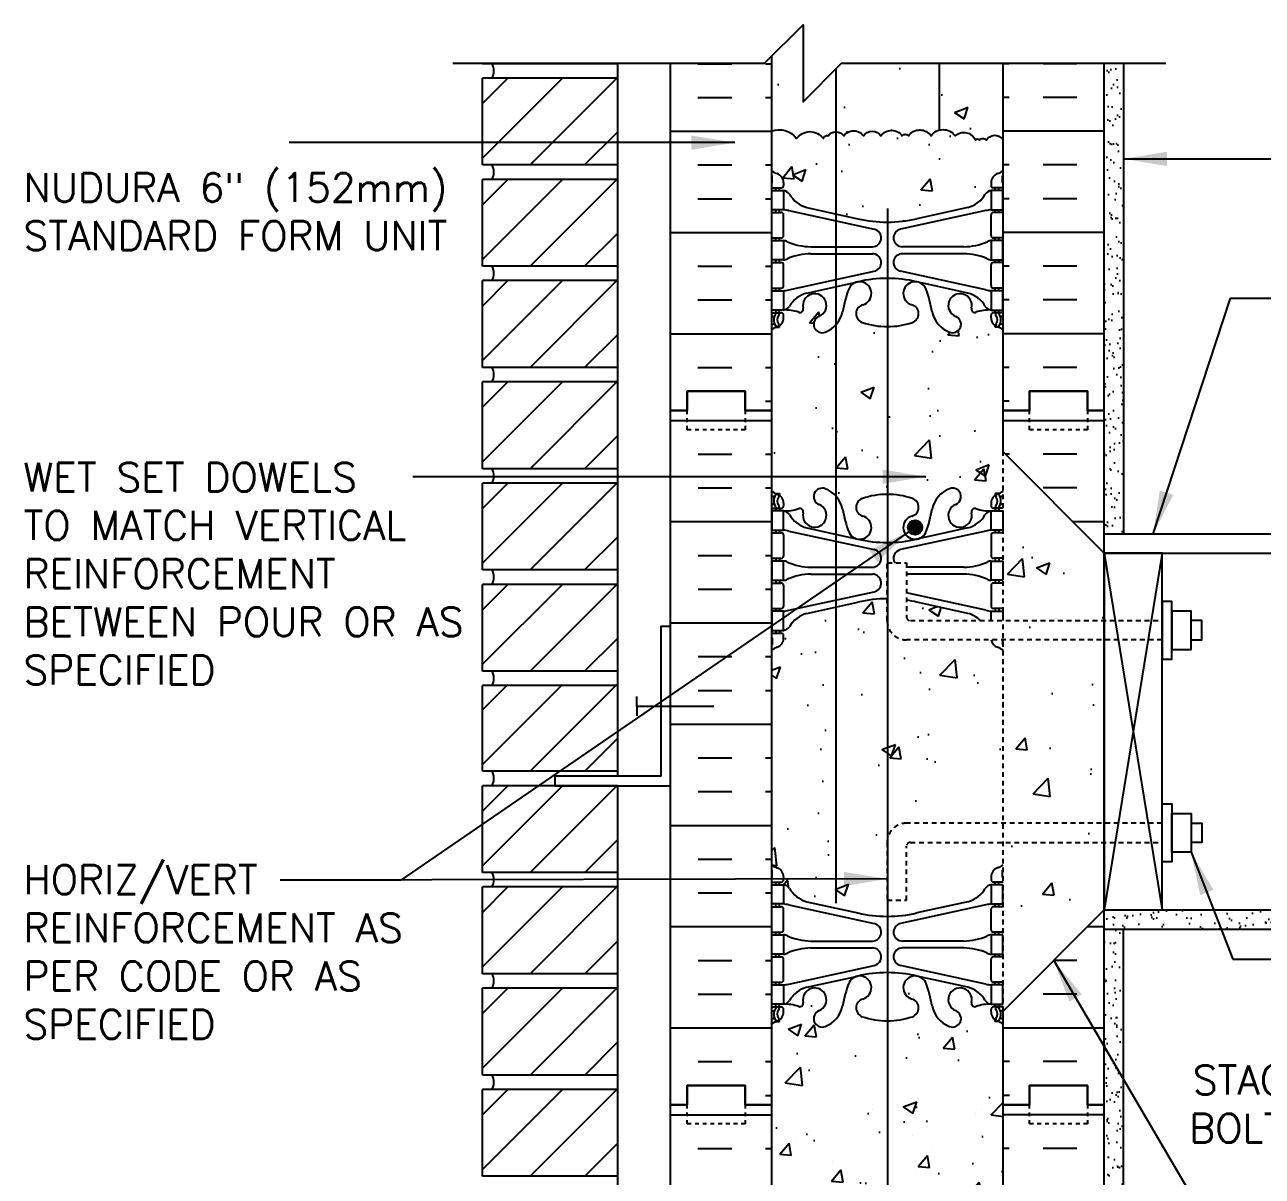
# Model space of a CAD drawing. Header units: inches. Extents: x 83.1 to 143, y 72.8 to 153.3.
# Drawn here: x 83.09 to 115.18, y 105.74 to 135.59 of the extents above; entities that cross this region are included whole.
import ezdxf

# ---------------------------------------------------------------- set-up
doc = ezdxf.new("R2010")
doc.units = ezdxf.units.IN
doc.header["$MEASUREMENT"] = 0
doc.linetypes.add('DASHED2', pattern=[0.375, 0.25, -0.125])
doc.linetypes.add('HIDDEN2', pattern=[0.1875, 0.125, -0.0625])
for name, color, linetype in [('HATCH', 12, 'Continuous'), ('LINE15', 9, 'Continuous'), ('LINE18', 9, 'Continuous'), ('line25', 2, 'Continuous'), ('LINE3', 3, 'Continuous'), ('LINE50', 5, 'Continuous'), ('LINE9', 9, 'Continuous'), ('TEXT', 4, 'Continuous'), ('Web_Edge', 9, 'Continuous')]:
    doc.layers.add(name, color=color, linetype=linetype)
doc.styles.add('DIM', font='romans.shx', dxfattribs={"width": 0.7})
doc.styles.add('ROMANS', font='romans.shx', dxfattribs={"height": 0.75})
doc.dimstyles.new('ext_12', dxfattribs={"dimscale": 12, "dimtxt": 0.09375, "dimasz": 0.09375, "dimexe": 0.09375, "dimexo": 0.0625, "dimgap": 0.0625, "dimtad": 1, "dimdec": 1, "dimzin": 3, "dimdsep": 46, "dimlunit": 4, "dimtxsty": 'DIM', "dimcen": 0.09, "dimdle": 0.09375, "dimclrt": 4, "dimadec": 0, "dimazin": 0, "dimtfac": 1, "dimtdec": 1, "dimtmove": 2, "dimatfit": 3, "dimfxl": 1, "dimfrac": 2, "dimtolj": 1, "dimtzin": 0, "dimarcsym": 0})
pattern_1 = [(37.5, (0, -7.7305), (-0.0157483, 0.48170594), [0, -0.38, 0, -0.425, 0, -0.40625]), (7.5, (0, -7.7305), (0.4424442, 0.7055365), [0, -0.205, 0, -0.3425, 0, -0.13125]), (327.5, (-0.3075, -7.7305), (0.7785355, 0.0014148), [0, -0.125, 0, -0.45, 0, -0.5875]), (317.5, (-0.3075, -7.7305), (0.7515317, 0.219419), [0, -0.0625, 0, -0.295, 0, -0.3375])]

msp = doc.modelspace()

# ---------------------------------------------------------------- hatches: boundary and pattern name
at = {"layer": 'HATCH'}
h = msp.add_hatch(dxfattribs=at)
h.set_pattern_fill('AR-CONC', color=256, scale=0.5)
h.paths.add_polyline_path([(104.127, 134.444), (103.274, 133.59), (103.274, 135.59), (102.461, 134.777), (102.461, 132.832, -0.34551), (103.105, 132.637, -0.520567), (103.803, 132.637, -0.520567), (103.925, 132.71, -0.244698), (104.127, 132.815)])
h.paths.add_polyline_path([(106.812, 134.59), (104.274, 134.59), (104.127, 134.444), (104.127, 132.815, -0.244698), (104.329, 132.71, -0.520567), (104.843, 132.71, -0.520567), (105.296, 132.71, -0.520567), (105.847, 132.71, -0.520567), (106.006, 132.71, -0.520567), (106.594, 132.71, -0.179864), (106.812, 132.861)])
h.paths.add_polyline_path([(108.461, 134.59), (106.812, 134.59), (106.812, 132.861, -0.311534), (107.218, 132.71, -0.520567), (107.744, 132.6, -0.520567), (107.854, 132.6, -0.520567), (108.026, 132.6, -0.535137), (108.461, 132.615)])
h.paths.add_polyline_path([(108.461, 132.615, 0.535137), (108.026, 132.6, 0.520567), (107.854, 132.6, 0.520567), (107.744, 132.6, 0.520567), (107.218, 132.71, 0.311534), (106.812, 132.861, 0.179864), (106.594, 132.71, 0.520567), (106.006, 132.71, 0.520567), (105.847, 132.71, 0.520567), (105.296, 132.71, 0.520567), (104.843, 132.71, 0.520567), (104.329, 132.71, 0.244698), (104.127, 132.815), (104.127, 130.686), (104.693, 130.562, 0.057795), (105.461, 130.473, 0.057795), (106.229, 130.562), (107.551, 130.853, 0.196323), (108, 131.199, -0.188973), (108.156, 131.294), (108.261, 131.294), (108.261, 131.364), (108.214, 131.364, -0.414214), (108.151, 131.426), (108.151, 131.494, -0.317837), (108.318, 131.729, 0.082415), (108.461, 131.808)])
h.paths.add_polyline_path([(104.127, 132.815, 0.244698), (103.925, 132.71, 0.520567), (103.803, 132.637, 0.520567), (103.105, 132.637, 0.34551), (102.461, 132.832), (102.461, 131.808, 0.082415), (102.604, 131.729, -0.317837), (102.771, 131.494), (102.771, 131.426, -0.414214), (102.709, 131.364), (102.661, 131.364), (102.661, 131.294), (102.766, 131.294, -0.188973), (102.922, 131.199, 0.196323), (103.371, 130.853), (104.127, 130.686)])
h.paths.add_polyline_path([(104.127, 127.811, -0.113608), (103.853, 127.62, -1), (103.689, 128.028, 2.182095), (103.279, 128.241, -0.601435), (103.16, 128.136, 0.10046), (102.766, 128.194), (102.661, 128.194), (102.661, 128.124), (102.709, 128.124, -0.414214), (102.771, 128.061), (102.771, 127.994, -0.249069), (102.661, 127.787), (102.661, 127.745), (102.571, 127.745, 0.064398), (102.461, 127.679), (102.461, 125.59), (102.461, 123.501, 0.064398), (102.571, 123.435), (102.661, 123.435), (102.661, 123.393, -0.249069), (102.771, 123.186), (102.771, 123.118, -0.414214), (102.709, 123.056), (102.661, 123.056), (102.661, 122.986), (102.766, 122.986, 0.10046), (103.16, 123.043, -0.601435), (103.279, 122.938, 2.182095), (103.689, 123.151, -1), (103.853, 123.56, -0.113608), (104.127, 123.369)])
h.paths.add_polyline_path([(105.461, 127.764, -0.082755), (104.812, 127.872, -0.735593), (104.825, 128.33, 0.955472), (104.687, 128.924), (104.667, 128.92, 0.223253), (104.467, 128.755, 0.053157), (104.301, 128.141, -0.127239), (104.127, 127.811), (104.127, 123.369, -0.127239), (104.301, 123.039, 0.053157), (104.467, 122.425, 0.223253), (104.667, 122.26), (104.687, 122.256, 0.955472), (104.825, 122.849, -0.735593), (104.812, 123.307, -0.082755), (105.461, 123.415)])
h.paths.add_polyline_path([(108.461, 127.679, 0.064398), (108.351, 127.745), (108.261, 127.745), (108.261, 127.787, -0.249069), (108.151, 127.994), (108.151, 128.061, -0.414214), (108.214, 128.124), (108.261, 128.124), (108.261, 128.194), (108.156, 128.194, 0.10046), (107.762, 128.136, -0.601435), (107.643, 128.241, 2.182095), (107.233, 128.028, -1), (107.069, 127.62, -0.24438), (106.621, 128.141, 0.053157), (106.455, 128.755, 0.223253), (106.255, 128.92), (106.235, 128.924, 0.955472), (106.097, 128.33, -0.735593), (106.11, 127.872, -0.082755), (105.461, 127.764), (105.461, 123.415, -0.082755), (106.11, 123.307, -0.735593), (106.097, 122.849, 0.955472), (106.235, 122.256), (106.255, 122.26, 0.223253), (106.455, 122.425, 0.053157), (106.621, 123.039, -0.24438), (107.069, 123.56, -1), (107.233, 123.151, 2.182095), (107.643, 122.938, -0.601435), (107.762, 123.043, 0.10046), (108.156, 122.986), (108.261, 122.986), (108.261, 123.056), (108.214, 123.056, -0.414214), (108.151, 123.118), (108.151, 123.186, -0.249069), (108.261, 123.393), (108.261, 123.435), (108.351, 123.435, 0.064398), (108.461, 123.501), (108.461, 124.515)])
h.paths.add_polyline_path([(106.367, 122.556, -1), (105.992, 122.556, -1)], flags=16)
h.paths.add_polyline_path([(107.551, 120.327), (106.229, 120.618, 0.020613), (105.958, 120.67), (105.958, 120.24, 0.414214), (106.058, 120.14), (107.877, 120.14, 0.127201)])
h.paths.add_polyline_path([(108.461, 119.371, 0.082415), (108.318, 119.45, -0.267415), (108.155, 119.64), (105.958, 119.64, -0.379958), (105.461, 120.081), (105.461, 119.39), (105.461, 114.449, -0.379958), (105.958, 114.89), (108.461, 114.89)])
h.paths.add_polyline_path([(105.461, 119.39), (105.461, 120.081, -0.029597), (105.458, 120.14), (105.458, 120.707, 0.057533), (104.693, 120.618), (103.371, 120.327, 0.196323), (102.922, 119.981, -0.188973), (102.766, 119.886), (102.661, 119.886), (102.661, 119.816), (102.709, 119.816, -0.414214), (102.771, 119.753), (102.771, 119.686, -0.317837), (102.604, 119.45, 0.082415), (102.461, 119.371), (102.461, 113.808, 0.082415), (102.604, 113.729, -0.317837), (102.771, 113.494), (102.771, 113.426, -0.414214), (102.709, 113.364), (102.661, 113.364), (102.661, 113.294), (102.766, 113.294, -0.188973), (102.922, 113.199, 0.196323), (103.371, 112.853), (104.693, 112.562, 0.057795), (105.461, 112.473), (105.461, 112.89), (105.458, 112.89), (105.458, 114.39, -0.029597), (105.461, 114.449)])
h.paths.add_polyline_path([(105.461, 109.764, -0.082755), (104.812, 109.872, -0.735593), (104.825, 110.33, 0.955472), (104.687, 110.924), (104.667, 110.92, 0.223253), (104.467, 110.755, 0.053157), (104.301, 110.141, -0.24438), (103.853, 109.62, -1), (103.689, 110.028, 2.182095), (103.279, 110.241, -0.601435), (103.16, 110.136, 0.10046), (102.766, 110.194), (102.661, 110.194), (102.661, 110.124), (102.709, 110.124, -0.414214), (102.771, 110.061), (102.771, 109.994, -0.249069), (102.661, 109.787), (102.661, 109.745), (102.571, 109.745, 0.064398), (102.461, 109.679), (102.461, 107.59), (102.461, 105.501, 0.064398), (102.571, 105.435), (102.661, 105.435), (102.661, 105.393, -0.249069), (102.771, 105.186), (102.771, 105.118, -0.414214), (102.709, 105.056), (102.661, 105.056), (102.661, 104.986), (102.766, 104.986, 0.10046), (103.16, 105.043, -0.601435), (103.279, 104.938, 2.182095), (103.689, 105.151, -1), (103.853, 105.56, -0.24438), (104.301, 105.039, 0.053157), (104.467, 104.425, 0.223253), (104.667, 104.26), (104.687, 104.256, 0.955472), (104.825, 104.849, -0.735593), (104.812, 105.307, -0.082755), (105.461, 105.415)])
h.paths.add_polyline_path([(104.96, 106.656), (104.515, 106.725), (104.905, 107.131)], flags=16)
h.paths.add_polyline_path([(104.567, 106.212), (104.317, 106.38), (104.668, 106.515)], flags=16)
h.paths.add_polyline_path([(102.97, 106.278), (102.672, 106.304), (102.913, 106.591)], flags=16)
h.paths.add_polyline_path([(104.93, 104.556, -1), (104.555, 104.556, -1)], flags=16)
h.paths.add_polyline_path([(108.461, 109.679, 0.064398), (108.351, 109.745), (108.261, 109.745), (108.261, 109.787, -0.249069), (108.151, 109.994), (108.151, 110.061, -0.414214), (108.214, 110.124), (108.261, 110.124), (108.261, 110.194), (108.156, 110.194, 0.10046), (107.762, 110.136, -0.601435), (107.643, 110.241, 2.182095), (107.233, 110.028, -1), (107.069, 109.62, -0.24438), (106.621, 110.141, 0.053157), (106.455, 110.755, 0.223253), (106.255, 110.92), (106.235, 110.924, 0.955472), (106.097, 110.33, -0.735593), (106.11, 109.872, -0.082755), (105.461, 109.764), (105.461, 105.415, -0.082755), (106.11, 105.307, -0.735593), (106.097, 104.849, 0.955472), (106.235, 104.256), (106.255, 104.26, 0.223253), (106.455, 104.425, 0.053157), (106.621, 105.039, -0.24438), (107.069, 105.56, -1), (107.233, 105.151, 2.182095), (107.643, 104.938, -0.601435), (107.762, 105.043, 0.10046), (108.156, 104.986), (108.261, 104.986), (108.261, 105.056), (108.214, 105.056, -0.414214), (108.151, 105.118), (108.151, 105.186, -0.249069), (108.261, 105.393), (108.261, 105.435), (108.351, 105.435, 0.064398), (108.461, 105.501), (108.461, 107.59)])
h.paths.add_polyline_path([(106.557, 105.964), (106.258, 105.99), (106.499, 106.277)], flags=16)
h.paths.add_polyline_path([(105.461, 102.707, 0.057795), (104.693, 102.618), (103.371, 102.327, 0.196323), (102.922, 101.981, -0.188973), (102.766, 101.886), (102.661, 101.886), (102.661, 101.816), (102.709, 101.816, -0.414214), (102.771, 101.753), (102.771, 101.686, -0.317837), (102.604, 101.45, 0.082415), (102.461, 101.371), (102.461, 98.777), (103.274, 99.59), (103.274, 97.59), (104.274, 98.59), (105.461, 98.59)])
h.paths.add_polyline_path([(108.461, 101.371, 0.082415), (108.318, 101.45, -0.317837), (108.151, 101.686), (108.151, 101.753, -0.414214), (108.214, 101.816), (108.261, 101.816), (108.261, 101.886), (108.156, 101.886, -0.188973), (108, 101.981, 0.196323), (107.551, 102.327), (106.229, 102.618, 0.057795), (105.461, 102.707), (105.461, 98.59), (108.461, 98.59)])
h = msp.add_hatch(dxfattribs=at)
h.set_pattern_fill('ANSI31', color=256, scale=8, style=0)
h.set_pattern_definition([(45, (21.1766, 44.0026), (-0.707107, 0.707107), [])])
h.paths.add_polyline_path([(98.461, 134.59), (94.961, 134.59), (94.961, 134.58), (98.461, 134.58)])
h = msp.add_hatch(dxfattribs=at)
h.set_pattern_fill('AR-SAND', color=256, scale=0.25, style=0)
h.set_pattern_definition(pattern_1)
h.paths.add_polyline_path([(111.586, 134.59), (111.086, 134.59), (111.086, 125.59), (111.086, 122.39), (111.586, 122.39)])
h = msp.add_hatch(dxfattribs=at)
h.set_pattern_fill('ANSI31', color=256, scale=8, style=0)
h.set_pattern_definition([(45, (21.1766, 41.3776), (-0.707107, 0.707107), [])])
h.paths.add_polyline_path([(98.461, 131.955), (98.461, 134.205), (94.961, 134.205), (94.961, 131.955)])
h = msp.add_hatch(dxfattribs=at)
h.set_pattern_fill('ANSI31', color=256, scale=8, style=0)
h.set_pattern_definition([(45, (21.1766, 38.7526), (-0.707107, 0.707107), [])])
h.paths.add_polyline_path([(98.461, 129.33), (98.461, 131.58), (94.961, 131.58), (94.961, 129.33)])
h = msp.add_hatch(dxfattribs=at)
h.set_pattern_fill('ANSI31', color=256, scale=8, style=0)
h.set_pattern_definition([(45, (21.1766, 36.1276), (-0.707107, 0.707107), [])])
h.paths.add_polyline_path([(98.461, 126.705), (98.461, 128.955), (94.961, 128.955), (94.961, 126.705)])
h = msp.add_hatch(dxfattribs=at)
h.set_pattern_fill('ANSI31', color=256, scale=8, style=0)
h.set_pattern_definition([(45, (21.1766, 33.5026), (-0.707107, 0.707107), [])])
h.paths.add_polyline_path([(98.461, 124.08), (98.461, 126.33), (94.961, 126.33), (94.961, 124.08)])
h = msp.add_hatch(dxfattribs=at)
h.set_pattern_fill('INSUL', color=256, scale=7, style=0)
h.set_pattern_definition([(0, (-2823.7005, -289.4197), (0, 2.625), []), (0, (-2823.7005, -288.5447), (0, 2.625), [0.875, -0.875]), (0, (-2823.7005, -287.6697), (0, 2.625), [0.875, -0.875])])
h.paths.add_polyline_path([(99.836, 107.59), (100.274, 107.59), (100.274, 108.09), (101.774, 108.09), (101.774, 107.59), (102.461, 107.59), (102.461, 125.59), (101.774, 125.59), (101.774, 126.09), (100.274, 126.09), (100.274, 125.59), (99.836, 125.59)])
h = msp.add_hatch(dxfattribs=at)
h.set_pattern_fill('INSUL', color=256, scale=7, style=0)
h.set_pattern_definition([(180, (3034.6227, -289.4197), (0, 2.625), []), (180, (3034.6227, -288.5447), (0, 2.625), [0.875, -0.875]), (180, (3034.6227, -287.6697), (0, 2.625), [0.875, -0.875])])
h.paths.add_polyline_path([(111.086, 112.64), (108.461, 110.015), (108.461, 107.59), (109.149, 107.59), (109.149, 108.09), (110.649, 108.09), (110.649, 107.59), (111.086, 107.59)])
h.paths.add_polyline_path([(108.461, 124.515), (111.086, 121.89), (111.086, 125.59), (110.649, 125.59), (110.649, 126.09), (109.149, 126.09), (109.149, 125.59), (108.461, 125.59)])
h = msp.add_hatch(dxfattribs=at)
h.set_pattern_fill('ANSI31', color=256, scale=8, style=0)
h.set_pattern_definition([(45, (21.1766, 30.8776), (-0.707107, 0.707107), [])])
h.paths.add_polyline_path([(98.461, 121.455), (98.461, 123.705), (94.961, 123.705), (94.961, 121.455)])
h = msp.add_hatch(dxfattribs=at)
h.set_pattern_fill('AR-CONC', color=256, scale=0.5, style=0)
h.set_pattern_definition([(50, (-24.963, -37.9994), (3.5863, -0.31376), [0.375, -4.125]), (355, (-24.963, -37.9994), (-0.693757, 3.76096), [0.3, -3.3]), (100.4514, (-24.664, -38.0256), (2.892547, 3.4472), [0.3187, -3.50571]), (46.1842, (-24.963, -36.9994), (5.336205, -0.827595), [0.5625, -6.1875]), (96.6356, (-24.5183, -37.0684), (4.67331, 4.87059), [0.47805, -5.25856]), (351.1842, (-24.963, -36.9994), (4.67331, 4.8706), [0.45, -4.95]), (21, (-24.463, -37.2494), (2.984535, -2.013094), [0.375, -4.125]), (326, (-24.463, -37.2494), (1.216577, 3.62575), [0.3, -3.3]), (71.4514, (-24.2143, -37.4172), (4.201113, 1.61265), [0.3187, -3.50571]), (37.5, (-24.963, -37.9994), (0.060799, 1.664469), [0, -3.26, 0, -3.35, 0, -3.3125]), (7.5, (-24.963, -37.9994), (1.315348, 1.972059), [0, -1.91, 0, -3.185, 0, -1.2625]), (327.5, (-26.078, -37.9994), (2.669112, -0.112774), [0, -1.25, 0, -3.9, 0, -5.175]), (317.5, (-26.578, -37.9994), (2.91593, 0.500525), [0, -1.625, 0, -2.59, 0, -3.675])])
h.paths.add_polyline_path([(111.086, 119.327), (108.461, 119.327), (108.461, 115.202), (111.086, 115.202)])
h.paths.add_polyline_path([(111.086, 113.765), (111.086, 114.702), (108.461, 114.702), (108.461, 111.14)])
h.paths.add_polyline_path([(108.461, 123.39), (108.461, 119.827), (111.086, 119.827), (111.086, 120.765)])
h = msp.add_hatch(dxfattribs=at)
h.set_pattern_fill('ANSI31', color=256, scale=8, style=0)
h.set_pattern_definition([(45, (21.1766, 28.2526), (-0.707107, 0.707107), [])])
h.paths.add_polyline_path([(98.461, 118.83), (98.461, 121.08), (94.961, 121.08), (94.961, 118.83)])
h = msp.add_hatch(dxfattribs=at)
h.set_pattern_fill('ANSI31', color=256, scale=8, style=0)
h.set_pattern_definition([(45, (21.1766, 25.6574), (-0.707107, 0.707107), [])])
h.paths.add_polyline_path([(98.461, 116.235), (98.461, 118.485), (94.961, 118.485), (94.961, 116.235)])
h = msp.add_hatch(dxfattribs=at)
h.set_pattern_fill('ANSI31', color=256, scale=8, style=0)
h.set_pattern_definition([(45, (21.1766, 23.0324), (-0.707107, 0.707107), [])])
h.paths.add_polyline_path([(98.461, 113.61), (98.461, 115.86), (94.961, 115.86), (94.961, 113.61)])
h = msp.add_hatch(dxfattribs=at)
h.set_pattern_fill('ANSI31', color=256, scale=8, style=0)
h.set_pattern_definition([(45, (21.1766, 20.4074), (-0.707107, 0.707107), [])])
h.paths.add_polyline_path([(98.461, 110.985), (98.461, 113.235), (94.961, 113.235), (94.961, 110.985)])
h = msp.add_hatch(dxfattribs=at)
h.set_pattern_fill('AR-SAND', color=256, scale=0.25, style=0)
h.set_pattern_definition(pattern_1)
h.paths.add_polyline_path([(126.883, 112.14), (126.883, 112.64), (111.086, 112.64), (111.086, 112.14)])
h = msp.add_hatch(dxfattribs=at)
h.set_pattern_fill('AR-SAND', color=256, scale=0.25, style=0)
h.set_pattern_definition(pattern_1)
h.paths.add_polyline_path([(111.586, 112.14), (111.086, 112.14), (111.086, 107.59), (111.086, 98.59), (111.586, 98.59)])
h = msp.add_hatch(dxfattribs=at)
h.set_pattern_fill('ANSI31', color=256, scale=8, style=0)
h.set_pattern_definition([(45, (21.1766, 17.7824), (-0.707107, 0.707107), [])])
h.paths.add_polyline_path([(98.461, 108.36), (98.461, 110.61), (94.961, 110.61), (94.961, 108.36)])
h = msp.add_hatch(dxfattribs=at)
h.set_pattern_fill('ANSI31', color=256, scale=8, style=0)
h.set_pattern_definition([(45, (21.1766, 15.1574), (-0.707107, 0.707107), [])])
h.paths.add_polyline_path([(98.461, 105.735), (98.461, 107.985), (94.961, 107.985), (94.961, 105.735)])
at = {"layer": 'LINE3'}
msp.add_hatch(color=256, dxfattribs=at).paths.add_polyline_path([(105.992, 122.556, 1), (106.367, 122.556, 1)])

# ---------------------------------------------------------------- linework, layer by layer
at = {"layer": 'HATCH'}
for p, q in [((100.549, 134.58), (101.424, 134.58)), ((102.299, 134.58), (102.461, 134.58)), ((108.623, 134.58), (108.461, 134.58)), ((110.373, 134.58), (109.498, 134.58)), ((100.549, 133.705), (101.424, 133.705)), ((102.299, 133.705), (102.461, 133.705)), ((108.623, 133.705), (108.461, 133.705)), ((110.373, 133.705), (109.498, 133.705)), ((99.836, 132.83), (102.461, 132.83)), ((111.086, 132.83), (108.461, 132.83)), ((100.549, 131.955), (101.424, 131.955)), ((102.299, 131.955), (102.461, 131.955)), ((108.623, 131.955), (108.461, 131.955)), ((110.373, 131.955), (109.498, 131.955)), ((100.549, 131.08), (101.424, 131.08)), ((102.299, 131.08), (102.461, 131.08)), ((108.623, 131.08), (108.461, 131.08)), ((110.373, 131.08), (109.498, 131.08)), ((99.836, 130.205), (102.461, 130.205)), ((111.086, 130.205), (108.461, 130.205)), ((100.549, 129.33), (101.424, 129.33)), ((102.299, 129.33), (102.461, 129.33)), ((108.623, 129.33), (108.461, 129.33)), ((110.373, 129.33), (109.498, 129.33)), ((100.549, 128.455), (101.424, 128.455)), ((102.299, 128.455), (102.461, 128.455)), ((108.623, 128.455), (108.461, 128.455)), ((110.373, 128.455), (109.498, 128.455)), ((99.836, 127.58), (102.461, 127.58)), ((111.086, 127.58), (108.461, 127.58)), ((100.549, 126.705), (101.424, 126.705)), ((102.299, 126.705), (102.461, 126.705)), ((108.623, 126.705), (108.461, 126.705)), ((110.373, 126.705), (109.498, 126.705)), ((102.299, 125.83), (102.461, 125.83)), ((108.623, 125.83), (108.461, 125.83)), ((99.836, 107.33), (102.461, 107.33)), ((105.065, 107.476), (105.065, 107.476)), ((107.734, 107.363), (107.734, 107.363)), ((107.905, 107.468), (107.905, 107.468)), ((108.131, 107.345), (108.131, 107.345)), ((111.086, 107.33), (108.461, 107.33)), ((103.45, 106.917), (103.45, 106.917)), ((102.672, 106.304), (102.913, 106.591)), ((102.971, 106.275), (102.913, 106.589)), ((103.079, 106.68), (103.079, 106.68)), ((106.119, 106.804), (106.119, 106.804)), ((100.549, 106.455), (101.424, 106.455)), ((102.299, 106.455), (102.461, 106.455)), ((102.672, 106.304), (102.97, 106.278)), ((106.258, 105.99), (106.499, 106.277)), ((106.557, 105.962), (106.499, 106.275)), ((106.604, 106.478), (106.604, 106.478)), ((108.623, 106.455), (108.461, 106.455)), ((110.373, 106.455), (109.498, 106.455)), ((104.036, 106.126), (104.036, 106.126)), ((106.258, 105.99), (106.557, 105.964)), ((106.187, 105.87), (106.187, 105.87))]:
    msp.add_line(p, q, dxfattribs=at)
at = {"layer": 'HATCH', "linetype": 'Continuous'}
for p, q in [((111.086, 121.89), (112.586, 112.64)), ((112.586, 121.89), (111.086, 112.64))]:
    msp.add_line(p, q, dxfattribs=at)
at = {"layer": 'HATCH'}
msp.add_lwpolyline([(102.456, 132.83, -0.348494), (103.105, 132.637, -0.520567), (103.803, 132.637, -0.520567), (103.925, 132.71, -0.520567), (104.329, 132.71, -0.520567), (104.843, 132.71, -0.520567), (105.296, 132.71, -0.520567), (105.847, 132.71, -0.520567), (106.006, 132.71, -0.520567), (106.594, 132.71, -0.520567), (107.218, 132.71, -0.520567), (107.744, 132.6, -0.520567), (107.854, 132.6, -0.520567), (108.026, 132.6, -0.520567), (108.454, 132.625)], format="xyb", dxfattribs=at)
for centre in [(94.843, 134.393), (94.843, 131.768), (94.843, 129.143), (94.843, 126.518), (94.843, 123.893), (94.843, 121.268), (94.843, 118.643), (94.843, 116.048), (94.843, 113.423), (94.843, 110.798), (94.843, 108.173)]:
    msp.add_arc(centre, 0.413, 333.033, 26.967, dxfattribs=at)
at = {"layer": 'LINE15', "color": 8, "linetype": 'HIDDEN2'}
msp.add_lwpolyline([(105.958, 119.64, -0.414214), (105.458, 120.14), (105.458, 121.64), (105.958, 121.64), (105.958, 120.24, 0.414214), (106.058, 120.14)], format="xyb", dxfattribs=at)
at = {"layer": 'LINE15', "linetype": 'HIDDEN2'}
for points in [[(106.058, 120.14), (112.586, 120.14)], [(112.586, 119.64), (105.958, 119.64)], [(112.586, 114.89), (105.958, 114.89)], [(106.058, 114.39), (112.586, 114.39)]]:
    msp.add_lwpolyline(points, dxfattribs=at)
msp.add_lwpolyline([(105.958, 114.89, 0.414214), (105.458, 114.39), (105.458, 112.89), (105.958, 112.89), (105.958, 114.29, -0.414214), (106.058, 114.39)], format="xyb", dxfattribs=at)
at = {"layer": 'LINE18'}
for points in [[(112.586, 119.14), (112.836, 119.14), (112.836, 120.64), (112.586, 120.64)], [(112.836, 119.39), (113.336, 119.39), (113.336, 120.39), (112.836, 120.39)], [(112.586, 115.39), (112.836, 115.39), (112.836, 113.89), (112.586, 113.89)], [(112.836, 115.14), (113.336, 115.14), (113.336, 114.14), (112.836, 114.14)]]:
    msp.add_lwpolyline(points, close=True, dxfattribs=at)
for points in [[(113.336, 119.64), (113.617, 119.64), (113.617, 120.14), (113.336, 120.14)], [(113.336, 114.89), (113.617, 114.89), (113.617, 114.39), (113.336, 114.39)]]:
    msp.add_lwpolyline(points, dxfattribs=at)
at = {"layer": 'line25'}
for p, q in [((94.961, 134.58), (94.961, 134.59)), ((98.461, 134.58), (94.961, 134.58)), ((98.461, 134.59), (98.461, 116.11)), ((102.461, 134.777), (102.461, 125.59)), ((108.461, 124.515), (108.461, 134.59)), ((94.961, 131.955), (94.961, 134.205)), ((98.461, 134.205), (94.961, 134.205)), ((98.461, 131.955), (94.961, 131.955)), ((94.961, 129.33), (94.961, 131.58)), ((98.461, 131.58), (94.961, 131.58)), ((98.461, 129.33), (94.961, 129.33)), ((94.961, 126.705), (94.961, 128.955)), ((98.461, 128.955), (94.961, 128.955)), ((98.461, 126.705), (94.961, 126.705)), ((94.961, 124.08), (94.961, 126.33)), ((98.461, 126.33), (94.961, 126.33)), ((102.461, 125.59), (102.461, 107.59)), ((111.086, 121.89), (108.461, 124.515)), ((98.461, 124.08), (94.961, 124.08)), ((98.461, 123.705), (94.961, 123.705)), ((94.961, 121.455), (94.961, 123.705)), ((111.086, 121.89), (126.883, 121.89)), ((111.086, 121.89), (111.086, 112.64)), ((98.461, 121.455), (94.961, 121.455)), ((94.961, 118.83), (94.961, 121.08)), ((98.461, 121.08), (94.961, 121.08)), ((111.086, 120.14), (111.086, 119.39)), ((98.461, 118.83), (94.961, 118.83)), ((94.961, 116.235), (94.961, 118.455)), ((98.461, 118.455), (94.961, 118.455)), ((98.461, 116.235), (94.961, 116.235)), ((94.961, 113.61), (94.961, 115.86)), ((98.461, 115.86), (94.961, 115.86)), ((98.461, 115.86), (98.461, 98.59)), ((98.461, 113.61), (94.961, 113.61)), ((94.961, 110.985), (94.961, 113.235)), ((98.461, 113.235), (94.961, 113.235)), ((111.086, 112.64), (108.461, 110.015)), ((111.086, 112.64), (126.883, 112.64)), ((111.086, 112.64), (114.086, 112.64)), ((98.461, 110.985), (94.961, 110.985)), ((98.461, 110.61), (94.961, 110.61)), ((94.961, 108.36), (94.961, 110.61)), ((108.461, 107.59), (108.461, 110.015)), ((98.461, 108.36), (94.961, 108.36)), ((98.461, 107.985), (94.961, 107.985)), ((94.961, 105.735), (94.961, 107.985)), ((102.461, 107.59), (102.461, 98.777)), ((108.461, 98.59), (108.461, 107.59)), ((98.461, 105.735), (94.961, 105.735))]:
    msp.add_line(p, q, dxfattribs=at)
msp.add_lwpolyline([(111.086, 112.64), (112.586, 112.64), (112.586, 121.89), (111.086, 121.89)], close=True, dxfattribs=at)
at = {"layer": 'LINE3'}
for p, q in [((106.812, 132.861), (106.812, 134.59)), ((104.127, 134.444), (104.127, 112.815)), ((105.461, 130.827), (105.461, 119.39)), ((105.461, 119.39), (105.461, 113.39)), ((105.461, 113.39), (105.461, 98.59))]:
    msp.add_line(p, q, dxfattribs=at)
msp.add_circle((106.18, 122.556), 0.188, dxfattribs=at)
at = {"layer": 'LINE50'}
for p, q in [((99.836, 125.59), (99.836, 134.59)), ((111.086, 125.59), (111.086, 134.59)), ((99.836, 107.59), (99.836, 125.59)), ((111.086, 119.39), (111.086, 125.59)), ((111.086, 107.59), (111.086, 122.39)), ((99.836, 98.59), (99.836, 107.59)), ((111.086, 98.59), (111.086, 107.59))]:
    msp.add_line(p, q, dxfattribs=at)
for points in [[(99.836, 125.59), (100.274, 125.59), (100.274, 126.09), (101.774, 126.09), (101.774, 125.59), (102.461, 125.59)], [(102.461, 125.59), (101.774, 125.59), (101.774, 126.09), (100.274, 126.09), (100.274, 125.59), (99.836, 125.59)], [(111.086, 125.59), (110.649, 125.59), (110.649, 126.09), (109.149, 126.09), (109.149, 125.59), (108.461, 125.59)], [(108.461, 125.59), (109.149, 125.59), (109.149, 126.09), (110.649, 126.09), (110.649, 125.59), (111.086, 125.59)], [(102.461, 107.59), (101.774, 107.59), (101.774, 108.09), (100.274, 108.09), (100.274, 107.59), (99.836, 107.59)], [(99.836, 107.59), (100.274, 107.59), (100.274, 108.09), (101.774, 108.09), (101.774, 107.59), (102.461, 107.59)], [(108.461, 107.59), (109.149, 107.59), (109.149, 108.09), (110.649, 108.09), (110.649, 107.59), (111.086, 107.59)], [(111.086, 107.59), (110.649, 107.59), (110.649, 108.09), (109.149, 108.09), (109.149, 107.59), (108.461, 107.59)]]:
    msp.add_lwpolyline(points, dxfattribs=at)
at = {"layer": 'LINE9'}
for p, q in [((111.586, 134.59), (111.586, 122.39)), ((111.086, 122.39), (126.883, 122.39)), ((98.961, 117.923), (98.961, 118.173)), ((98.961, 117.923), (100.961, 117.923)), ((98.961, 117.923), (98.961, 117.673)), ((111.086, 112.14), (126.883, 112.14)), ((111.586, 98.59), (111.586, 112.14))]:
    msp.add_line(p, q, dxfattribs=at)
at = {"layer": 'LINE9', "linetype": 'HIDDEN2'}
msp.add_line((108.461, 110.015), (108.461, 124.515), dxfattribs=at)
at = {"layer": 'LINE9'}
msp.add_lwpolyline([(94.191, 134.59), (102.274, 134.59), (103.274, 135.59), (103.274, 133.59), (104.274, 134.59), (112.684, 134.59)], dxfattribs=at)
at = {"layer": 'LINE9', "linetype": 'DASHED2', "ltscale": 0.15}
for points in [[(101.774, 125.59), (101.774, 125.59), (101.774, 125.09), (100.274, 125.09), (100.274, 125.59), (100.274, 125.59)], [(101.774, 125.59), (101.774, 125.59), (101.774, 125.09), (100.274, 125.09), (100.274, 125.59), (100.274, 125.59)], [(110.649, 125.59), (110.649, 125.59), (110.649, 125.09), (109.149, 125.09), (109.149, 125.59), (109.149, 125.59)], [(110.649, 125.59), (110.649, 125.59), (110.649, 125.09), (109.149, 125.09), (109.149, 125.59), (109.149, 125.59)], [(101.774, 107.59), (101.774, 107.59), (101.774, 107.09), (100.274, 107.09), (100.274, 107.59), (100.274, 107.59)], [(101.774, 107.59), (101.774, 107.59), (101.774, 107.09), (100.274, 107.09), (100.274, 107.59), (100.274, 107.59)], [(110.649, 107.59), (110.649, 107.59), (110.649, 107.09), (109.149, 107.09), (109.149, 107.59), (109.149, 107.59)], [(110.649, 107.59), (110.649, 107.59), (110.649, 107.09), (109.149, 107.09), (109.149, 107.59), (109.149, 107.59)]]:
    msp.add_lwpolyline(points, dxfattribs=at)
at = {"layer": 'LINE9'}
msp.add_lwpolyline([(99.836, 119.985), (99.586, 119.985), (99.586, 116.11), (96.836, 116.11), (96.836, 115.86), (99.836, 115.86)], close=True, dxfattribs=at)
at = {"layer": 'Web_Edge'}
for p, q in [((102.471, 131.484), (102.471, 131.67)), ((108.451, 131.484), (108.451, 131.67)), ((102.461, 131.364), (102.709, 131.364)), ((102.571, 131.294), (102.571, 131.364)), ((102.661, 131.294), (102.661, 131.364)), ((102.771, 131.494), (102.771, 131.426)), ((108.151, 131.494), (108.151, 131.426)), ((108.461, 131.364), (108.214, 131.364)), ((108.261, 131.294), (108.261, 131.364)), ((108.351, 131.294), (108.351, 131.364)), ((102.461, 130.724), (102.709, 130.724)), ((102.571, 130.724), (102.571, 130.794)), ((102.661, 130.724), (102.661, 130.794)), ((102.771, 130.126), (102.771, 130.661)), ((102.91, 130.77), (105.121, 130.288)), ((103.371, 130.853), (104.693, 130.562)), ((108.012, 130.77), (105.801, 130.288)), ((107.551, 130.853), (106.229, 130.562)), ((108.151, 130.126), (108.151, 130.661)), ((108.461, 130.724), (108.214, 130.724)), ((108.261, 130.724), (108.261, 130.794)), ((108.351, 130.724), (108.351, 130.794)), ((102.461, 130.064), (102.709, 130.064)), ((102.571, 129.994), (102.571, 130.064)), ((102.661, 129.994), (102.661, 130.064)), ((108.461, 130.064), (108.214, 130.064)), ((108.261, 129.994), (108.261, 130.064)), ((108.351, 129.994), (108.351, 130.064)), ((103.476, 129.834), (105.072, 129.834)), ((103.476, 129.654), (105.072, 129.654)), ((107.446, 129.834), (105.85, 129.834)), ((107.446, 129.654), (105.85, 129.654)), ((102.461, 129.424), (102.709, 129.424)), ((102.571, 129.424), (102.571, 129.494)), ((102.661, 129.424), (102.661, 129.494)), ((102.771, 128.826), (102.771, 129.361)), ((108.151, 128.826), (108.151, 129.361)), ((108.461, 129.424), (108.214, 129.424)), ((108.261, 129.424), (108.261, 129.494)), ((108.351, 129.424), (108.351, 129.494)), ((102.91, 128.717), (105.121, 129.199)), ((108.012, 128.717), (105.801, 129.199)), ((102.461, 128.764), (102.709, 128.764)), ((102.571, 128.694), (102.571, 128.764)), ((102.661, 128.694), (102.661, 128.764)), ((103.371, 128.635), (104.693, 128.925)), ((107.551, 128.635), (106.229, 128.925)), ((108.461, 128.764), (108.214, 128.764)), ((108.261, 128.694), (108.261, 128.764)), ((108.351, 128.694), (108.351, 128.764)), ((102.461, 128.124), (102.709, 128.124)), ((102.571, 128.124), (102.571, 128.194)), ((102.661, 128.124), (102.661, 128.194)), ((102.771, 127.994), (102.771, 128.061)), ((108.151, 127.994), (108.151, 128.061)), ((108.461, 128.124), (108.214, 128.124)), ((108.261, 128.124), (108.261, 128.194)), ((108.351, 128.124), (108.351, 128.194)), ((102.461, 128.024), (102.503, 128.024)), ((102.571, 127.745), (102.661, 127.745)), ((102.661, 127.745), (102.661, 127.787)), ((108.261, 127.745), (108.261, 127.787)), ((108.351, 127.745), (108.261, 127.745)), ((108.461, 128.024), (108.419, 128.024))]:
    msp.add_line(p, q, dxfattribs=at)
at = {"layer": 'Web_Edge', "color": 8}
for p, q in [((102.571, 123.435), (102.661, 123.435)), ((102.661, 123.435), (102.661, 123.393)), ((108.351, 123.435), (108.261, 123.435)), ((108.261, 123.435), (108.261, 123.393)), ((102.461, 123.156), (102.503, 123.156)), ((102.461, 123.056), (102.709, 123.056)), ((102.571, 123.056), (102.571, 122.986)), ((102.661, 123.056), (102.661, 122.986)), ((102.771, 123.186), (102.771, 123.118)), ((108.151, 123.186), (108.151, 123.118)), ((108.461, 123.056), (108.214, 123.056)), ((108.261, 123.056), (108.261, 122.986)), ((108.351, 123.056), (108.351, 122.986)), ((108.461, 123.156), (108.419, 123.156)), ((102.461, 122.416), (102.709, 122.416)), ((102.571, 122.486), (102.571, 122.416)), ((102.661, 122.486), (102.661, 122.416)), ((102.771, 122.353), (102.771, 121.818)), ((102.91, 122.462), (105.121, 121.981)), ((103.371, 122.545), (104.693, 122.254)), ((108.012, 122.462), (105.801, 121.981)), ((107.551, 122.545), (106.229, 122.254)), ((108.151, 122.353), (108.151, 121.818)), ((108.461, 122.416), (108.214, 122.416)), ((108.261, 122.486), (108.261, 122.416)), ((108.351, 122.486), (108.351, 122.416)), ((102.461, 121.756), (102.709, 121.756)), ((102.571, 121.756), (102.571, 121.686)), ((102.661, 121.756), (102.661, 121.686)), ((108.461, 121.756), (108.214, 121.756)), ((108.261, 121.756), (108.261, 121.686)), ((108.351, 121.756), (108.351, 121.686)), ((103.476, 121.526), (105.072, 121.526)), ((103.476, 121.346), (105.072, 121.346)), ((107.446, 121.526), (105.958, 121.526)), ((107.446, 121.346), (105.958, 121.346)), ((102.461, 121.116), (102.709, 121.116)), ((102.571, 121.186), (102.571, 121.116)), ((102.661, 121.186), (102.661, 121.116)), ((102.771, 121.053), (102.771, 120.518)), ((108.151, 121.053), (108.151, 120.518)), ((108.461, 121.116), (108.214, 121.116)), ((108.261, 121.186), (108.261, 121.116)), ((108.351, 121.186), (108.351, 121.116)), ((102.91, 120.41), (105.121, 120.891)), ((108.012, 120.41), (105.958, 120.857)), ((102.461, 120.456), (102.709, 120.456)), ((102.571, 120.456), (102.571, 120.386)), ((102.661, 120.456), (102.661, 120.386)), ((103.371, 120.327), (104.693, 120.618)), ((107.551, 120.327), (106.229, 120.618)), ((108.461, 120.456), (108.214, 120.456)), ((108.261, 120.456), (108.261, 120.386)), ((108.351, 120.456), (108.351, 120.386)), ((102.461, 119.816), (102.709, 119.816)), ((102.471, 119.696), (102.471, 119.51)), ((102.571, 119.886), (102.571, 119.816)), ((102.661, 119.886), (102.661, 119.816)), ((102.771, 119.686), (102.771, 119.753)), ((108.451, 119.64), (108.451, 119.51)), ((102.471, 113.484), (102.471, 113.67)), ((108.451, 113.484), (108.451, 113.67)), ((102.461, 113.364), (102.709, 113.364)), ((102.571, 113.294), (102.571, 113.364)), ((102.661, 113.294), (102.661, 113.364)), ((102.771, 113.494), (102.771, 113.426)), ((108.151, 113.494), (108.151, 113.426)), ((108.461, 113.364), (108.214, 113.364)), ((108.261, 113.294), (108.261, 113.364)), ((108.351, 113.294), (108.351, 113.364)), ((102.461, 112.724), (102.709, 112.724)), ((102.571, 112.724), (102.571, 112.794)), ((102.661, 112.724), (102.661, 112.794)), ((102.771, 112.126), (102.771, 112.661)), ((102.91, 112.77), (105.121, 112.288)), ((103.371, 112.853), (104.693, 112.562)), ((108.012, 112.77), (105.801, 112.288)), ((107.551, 112.853), (106.229, 112.562)), ((108.151, 112.126), (108.151, 112.661)), ((108.461, 112.724), (108.214, 112.724)), ((108.261, 112.724), (108.261, 112.794)), ((108.351, 112.724), (108.351, 112.794)), ((102.461, 112.064), (102.709, 112.064)), ((102.571, 111.994), (102.571, 112.064)), ((102.661, 111.994), (102.661, 112.064)), ((108.461, 112.064), (108.214, 112.064)), ((108.261, 111.994), (108.261, 112.064)), ((108.351, 111.994), (108.351, 112.064)), ((103.476, 111.834), (105.072, 111.834)), ((107.446, 111.834), (105.85, 111.834)), ((102.461, 111.424), (102.709, 111.424)), ((102.571, 111.424), (102.571, 111.494)), ((102.661, 111.424), (102.661, 111.494)), ((102.771, 110.826), (102.771, 111.361)), ((103.476, 111.654), (105.072, 111.654)), ((107.446, 111.654), (105.85, 111.654)), ((108.151, 110.826), (108.151, 111.361)), ((108.461, 111.424), (108.214, 111.424)), ((108.261, 111.424), (108.261, 111.494)), ((108.351, 111.424), (108.351, 111.494)), ((102.91, 110.717), (105.121, 111.199)), ((108.012, 110.717), (105.801, 111.199)), ((102.461, 110.764), (102.709, 110.764)), ((102.571, 110.694), (102.571, 110.764)), ((102.661, 110.694), (102.661, 110.764)), ((103.371, 110.635), (104.693, 110.925)), ((107.551, 110.635), (106.229, 110.925)), ((108.461, 110.764), (108.214, 110.764)), ((108.261, 110.694), (108.261, 110.764)), ((108.351, 110.694), (108.351, 110.764)), ((102.461, 110.124), (102.709, 110.124)), ((102.571, 110.124), (102.571, 110.194)), ((102.661, 110.124), (102.661, 110.194)), ((108.461, 110.124), (108.214, 110.124)), ((108.261, 110.124), (108.261, 110.194)), ((108.351, 110.124), (108.351, 110.194)), ((102.461, 110.024), (102.503, 110.024)), ((102.661, 109.745), (102.661, 109.787)), ((102.771, 109.994), (102.771, 110.061)), ((108.151, 109.994), (108.151, 110.061)), ((108.261, 109.745), (108.261, 109.787)), ((108.461, 110.024), (108.419, 110.024)), ((102.571, 109.745), (102.661, 109.745)), ((108.351, 109.745), (108.261, 109.745))]:
    msp.add_line(p, q, dxfattribs=at)
at = {"layer": 'Web_Edge'}
for points in [[(102.466, 131.294), (102.766, 131.294), (102.766, 130.794), (102.466, 130.794)], [(108.456, 131.294), (108.156, 131.294), (108.156, 130.794), (108.456, 130.794)], [(102.466, 129.994), (102.766, 129.994), (102.766, 129.494), (102.466, 129.494)], [(108.456, 129.994), (108.156, 129.994), (108.156, 129.494), (108.456, 129.494)], [(102.466, 128.694), (102.766, 128.694), (102.766, 128.194), (102.466, 128.194)], [(108.456, 128.694), (108.156, 128.694), (108.156, 128.194), (108.456, 128.194)]]:
    msp.add_lwpolyline(points, close=True, dxfattribs=at)
at = {"layer": 'Web_Edge', "color": 8}
for points in [[(102.466, 122.486), (102.766, 122.486), (102.766, 122.986), (102.466, 122.986)], [(108.456, 122.486), (108.156, 122.486), (108.156, 122.986), (108.456, 122.986)], [(102.466, 121.186), (102.766, 121.186), (102.766, 121.686), (102.466, 121.686)], [(108.456, 121.186), (108.156, 121.186), (108.156, 121.686), (108.456, 121.686)], [(102.466, 119.886), (102.766, 119.886), (102.766, 120.386), (102.466, 120.386)], [(102.466, 113.294), (102.766, 113.294), (102.766, 112.794), (102.466, 112.794)], [(108.456, 113.294), (108.156, 113.294), (108.156, 112.794), (108.456, 112.794)], [(102.466, 111.994), (102.766, 111.994), (102.766, 111.494), (102.466, 111.494)], [(108.456, 111.994), (108.156, 111.994), (108.156, 111.494), (108.456, 111.494)], [(102.466, 110.694), (102.766, 110.694), (102.766, 110.194), (102.466, 110.194)], [(108.456, 110.694), (108.156, 110.694), (108.156, 110.194), (108.456, 110.194)]]:
    msp.add_lwpolyline(points, close=True, dxfattribs=at)
msp.add_lwpolyline([(108.156, 120.14), (108.156, 120.386), (108.456, 120.386), (108.456, 120.14)], dxfattribs=at)
at = {"layer": 'Web_Edge'}
for centre, radius, start, end in [((102.771, 132.201), 0.5, 231.6833, 250.5288), ((102.771, 132.201), 0.6, 238.8907, 238.927), ((102.451, 131.67), 0.02, 360, 58.927), ((102.521, 131.494), 0.25, 0, 70.5288), ((108.401, 131.494), 0.25, 109.4712, 180), ((108.151, 132.201), 0.5, 289.4712, 308.3167), ((108.471, 131.67), 0.02, 121.073, 180), ((108.151, 132.201), 0.6, 301.073, 301.1093), ((102.451, 131.484), 0.02, 299.988, 360), ((102.709, 131.426), 0.0625, 270, 0), ((102.723, 131.047), 0.25, 37.2777, 80.0823), ((108.199, 131.047), 0.25, 99.9177, 142.7223), ((108.214, 131.426), 0.0625, 180, 270), ((108.471, 131.484), 0.02, 180, 240.012), ((103.57, 131.576), 0.75, 210.155, 254.5838), ((107.352, 131.576), 0.75, 285.4162, 329.845), ((102.709, 130.661), 0.0625, 0, 90), ((102.675, 129.798), 1, 76.4291, 84.7991), ((108.247, 129.798), 1, 95.2009, 103.5709), ((108.214, 130.661), 0.0625, 90, 180), ((105.461, 133.829), 3.356, 256.7692, 270), ((105.072, 130.064), 0.23, 270, 77.6055), ((105.461, 133.829), 3.356, 270, 283.2308), ((105.85, 130.064), 0.23, 102.3945, 270), ((102.709, 130.126), 0.0625, 270, 0), ((102.762, 129.775), 0.219, 60.4937, 88.92), ((102.762, 129.775), 0.219, 60.4937, 88.92), ((103.506, 131.433), 1.6, 246.5673, 268.9203), ((103.506, 131.433), 1.6, 246.5673, 268.9203), ((107.416, 131.433), 1.6, 271.0797, 293.4327), ((107.416, 131.433), 1.6, 271.0797, 293.4327), ((108.16, 129.775), 0.219, 91.08, 119.5063), ((108.16, 129.775), 0.219, 91.08, 119.5063), ((108.214, 130.126), 0.0625, 180, 270), ((103.506, 128.054), 1.6, 91.0797, 113.4327), ((105.072, 129.424), 0.23, 282.3945, 90), ((105.85, 129.424), 0.23, 90, 257.6055), ((107.416, 128.054), 1.6, 66.5673, 88.9203), ((102.709, 129.361), 0.0625, 0, 90), ((102.762, 129.712), 0.219, 271.08, 299.5063), ((108.16, 129.712), 0.219, 240.4937, 268.92), ((108.214, 129.361), 0.0625, 90, 180), ((105.461, 125.658), 3.356, 90, 103.2308), ((105.461, 125.658), 3.356, 76.7692, 90), ((102.709, 128.826), 0.0625, 270, 0), ((102.675, 129.69), 1, 275.2009, 283.5709), ((107.264, 127.67), 3, 158.8016, 170.9727), ((104.743, 128.624), 0.305, 285.7253, 154.6218), ((106.18, 128.624), 0.305, 25.3782, 254.2747), ((103.658, 127.67), 3, 9.0273, 21.1984), ((108.247, 129.69), 1, 256.4291, 264.7991), ((108.214, 128.826), 0.0625, 180, 270), ((103.57, 127.912), 0.75, 105.4162, 149.845), ((103.576, 128.312), 0.305, 291.8037, 193.3205), ((107.346, 128.312), 0.305, 346.6795, 248.1963), ((107.352, 127.912), 0.75, 30.155, 74.5838), ((102.765, 127.939), 0.25, 137.5391, 219.8855), ((102.614, 128.077), 0.045, 317.5391, 137.5391), ((102.765, 127.939), 0.16, 137.5391, 219.9999), ((102.709, 128.061), 0.0625, 360, 90), ((102.723, 128.44), 0.25, 279.9177, 322.7223), ((102.822, 127.195), 1, 70.0933, 93.2121), ((103.192, 128.221), 0.09, 251.1349, 13.3205), ((103.576, 128.312), 0.745, 291.8037, 346.7348), ((104.89, 128.099), 0.24, 105.7253, 251.077), ((106.032, 128.099), 0.24, 288.923, 74.2747), ((107.346, 128.312), 0.745, 193.2652, 248.1963), ((107.73, 128.221), 0.09, 166.6795, 288.8651), ((108.1, 127.195), 1, 86.7879, 109.9067), ((108.199, 128.44), 0.25, 217.2777, 260.0823), ((108.214, 128.061), 0.0625, 90, 180), ((108.309, 128.077), 0.045, 42.4609, 222.4609), ((108.157, 127.939), 0.16, 320.0001, 42.4609), ((108.157, 127.939), 0.25, 320.1145, 42.4609), ((102.771, 127.287), 0.6, 114.9252, 121.1093), ((102.771, 127.287), 0.5, 109.4712, 128.3167), ((102.503, 128.004), 0.02, 345.8459, 90), ((102.51, 127.849), 0.02, 294.9252, 19.2084), ((102.607, 127.808), 0.045, 218.552, 40.8121), ((102.521, 127.994), 0.25, 289.4712, 360), ((103.771, 127.824), 0.22, 111.8037, 291.8037), ((105.461, 129.764), 2, 251.077, 270), ((105.461, 129.764), 2, 270, 288.923), ((107.151, 127.824), 0.22, 248.1963, 68.1963), ((108.401, 127.994), 0.25, 180, 250.5288), ((108.315, 127.808), 0.045, 139.1879, 321.448), ((108.151, 127.287), 0.5, 51.6833, 70.5288), ((108.412, 127.849), 0.02, 160.7916, 245.0748), ((108.419, 128.004), 0.02, 90, 194.1541), ((108.151, 127.287), 0.6, 58.8907, 65.0748)]:
    msp.add_arc(centre, radius, start, end, dxfattribs=at)
at = {"layer": 'Web_Edge', "color": 8}
for centre, radius, start, end in [((103.771, 123.355), 0.22, 68.1963, 248.1963), ((103.576, 122.868), 0.745, 13.2652, 68.1963), ((107.346, 122.868), 0.745, 111.8037, 166.7348), ((107.151, 123.355), 0.22, 291.8037, 111.8037), ((102.771, 123.893), 0.5, 231.6833, 250.5288), ((102.771, 123.893), 0.6, 238.8907, 245.0748), ((102.765, 123.241), 0.25, 140.1145, 222.4609), ((102.51, 123.331), 0.02, 340.7916, 65.0748), ((102.607, 123.371), 0.045, 319.1879, 141.448), ((102.521, 123.186), 0.25, 0, 70.5288), ((102.765, 123.241), 0.16, 140.0001, 222.4609), ((104.89, 123.08), 0.24, 108.923, 254.2747), ((105.461, 121.415), 2, 90, 108.923), ((105.461, 121.415), 2, 71.077, 90), ((106.032, 123.08), 0.24, 285.7253, 71.077), ((108.401, 123.186), 0.25, 109.4712, 180), ((108.315, 123.371), 0.045, 38.552, 220.8121), ((108.157, 123.241), 0.16, 317.5391, 39.9999), ((108.151, 123.893), 0.5, 289.4712, 308.3167), ((108.157, 123.241), 0.25, 317.5391, 39.8855), ((108.412, 123.331), 0.02, 114.9252, 199.2084), ((108.151, 123.893), 0.6, 294.9252, 301.1093), ((102.503, 123.176), 0.02, 270, 14.1541), ((102.614, 123.102), 0.045, 222.4609, 42.4609), ((102.709, 123.118), 0.0625, 270, 0), ((102.822, 123.984), 1, 266.7879, 289.9067), ((102.723, 122.74), 0.25, 37.2777, 80.0823), ((103.192, 122.959), 0.09, 346.6795, 108.8651), ((103.576, 122.868), 0.305, 166.6795, 68.1963), ((107.264, 123.51), 3, 189.0273, 201.1984), ((103.658, 123.51), 3, 338.8016, 350.9727), ((107.346, 122.868), 0.305, 111.8037, 13.3205), ((107.73, 122.959), 0.09, 71.1349, 193.3205), ((108.1, 123.984), 1, 250.0933, 273.2121), ((108.199, 122.74), 0.25, 99.9177, 142.7223), ((108.214, 123.118), 0.0625, 180, 270), ((108.309, 123.102), 0.045, 137.5391, 317.5391), ((108.419, 123.176), 0.02, 165.8459, 270), ((103.57, 123.268), 0.75, 210.155, 254.5838), ((104.743, 122.556), 0.305, 205.3782, 74.2747), ((106.18, 122.556), 0.305, 105.7253, 334.6218), ((107.352, 123.268), 0.75, 285.4162, 329.845), ((102.709, 122.353), 0.0625, 0, 90), ((102.675, 121.49), 1, 76.4291, 84.7991), ((108.247, 121.49), 1, 95.2009, 103.5709), ((108.214, 122.353), 0.0625, 90, 180), ((105.461, 125.521), 3.356, 256.7692, 270), ((105.072, 121.756), 0.23, 270, 77.6055), ((105.461, 125.521), 3.356, 270, 283.2308), ((105.85, 121.756), 0.23, 102.3945, 210.3379), ((102.709, 121.818), 0.0625, 270, 0), ((102.762, 121.467), 0.219, 60.4937, 88.92), ((103.506, 123.126), 1.6, 246.5673, 268.9203), ((107.416, 123.126), 1.6, 271.0797, 293.4327), ((108.16, 121.467), 0.219, 91.08, 119.5063), ((108.214, 121.818), 0.0625, 180, 270), ((103.506, 119.746), 1.6, 91.0797, 113.4327), ((103.506, 119.746), 1.6, 91.0797, 113.4327), ((105.072, 121.116), 0.23, 282.3945, 90), ((107.416, 119.746), 1.6, 66.5673, 88.9203), ((107.416, 119.746), 1.6, 66.5673, 88.9203), ((102.709, 121.053), 0.0625, 0, 90), ((102.762, 121.405), 0.219, 271.08, 299.5063), ((102.762, 121.405), 0.219, 271.08, 299.5063), ((108.16, 121.405), 0.219, 240.4937, 268.92), ((108.16, 121.405), 0.219, 240.4937, 268.92), ((108.214, 121.053), 0.0625, 90, 180), ((105.461, 117.351), 3.356, 90, 103.2308), ((105.461, 117.351), 3.356, 76.7692, 81.4926), ((102.709, 120.518), 0.0625, 270, 0), ((102.675, 121.382), 1, 275.2009, 283.5709), ((108.247, 121.382), 1, 256.4291, 264.7991), ((108.214, 120.518), 0.0625, 180, 270), ((103.57, 119.604), 0.75, 105.4162, 149.845), ((107.352, 119.604), 0.75, 45.5873, 74.5838), ((102.451, 119.696), 0.02, 0, 60.012), ((102.709, 119.753), 0.0625, 360, 90), ((102.723, 120.132), 0.25, 279.9177, 322.7223), ((102.451, 119.51), 0.02, 301.073, 0), ((102.771, 118.979), 0.6, 121.073, 121.1093), ((102.771, 118.979), 0.5, 109.4712, 128.3167), ((102.521, 119.686), 0.25, 289.4712, 360), ((108.401, 119.686), 0.25, 190.6431, 250.5288), ((108.151, 118.979), 0.5, 51.6833, 70.5288), ((108.471, 119.51), 0.02, 180, 238.927), ((108.151, 118.979), 0.6, 58.8907, 58.927), ((102.771, 114.201), 0.5, 231.6833, 250.5288), ((102.771, 114.201), 0.6, 238.8907, 238.927), ((102.451, 113.67), 0.02, 360, 58.927), ((102.521, 113.494), 0.25, 0, 70.5288), ((108.401, 113.494), 0.25, 109.4712, 180), ((108.151, 114.201), 0.5, 289.4712, 308.3167), ((108.471, 113.67), 0.02, 121.073, 180), ((108.151, 114.201), 0.6, 301.073, 301.1093), ((102.451, 113.484), 0.02, 299.988, 360), ((102.709, 113.426), 0.0625, 270, 0), ((102.723, 113.047), 0.25, 37.2777, 80.0823), ((108.199, 113.047), 0.25, 99.9177, 142.7223), ((108.214, 113.426), 0.0625, 180, 270), ((108.471, 113.484), 0.02, 180, 240.012), ((103.57, 113.576), 0.75, 210.155, 254.5838), ((107.352, 113.576), 0.75, 285.4162, 329.845), ((102.709, 112.661), 0.0625, 0, 90), ((102.675, 111.798), 1, 76.4291, 84.7991), ((108.247, 111.798), 1, 95.2009, 103.5709), ((108.214, 112.661), 0.0625, 90, 180), ((105.461, 115.829), 3.356, 256.7692, 270), ((105.461, 115.829), 3.356, 270, 283.2308), ((102.709, 112.126), 0.0625, 270, 0), ((105.072, 112.064), 0.23, 270, 77.6055), ((105.85, 112.064), 0.23, 102.3945, 270), ((108.214, 112.126), 0.0625, 180, 270), ((102.762, 111.775), 0.219, 60.4937, 88.92), ((102.762, 111.775), 0.219, 60.4937, 88.92), ((103.506, 113.433), 1.6, 246.5673, 268.9203), ((103.506, 113.433), 1.6, 246.5673, 268.9203), ((107.416, 113.433), 1.6, 271.0797, 293.4327), ((107.416, 113.433), 1.6, 271.0797, 293.4327), ((108.16, 111.775), 0.219, 91.08, 119.5063), ((108.16, 111.775), 0.219, 91.08, 119.5063), ((102.709, 111.361), 0.0625, 0, 90), ((102.762, 111.712), 0.219, 271.08, 299.5063), ((103.506, 110.054), 1.6, 91.0797, 113.4327), ((105.072, 111.424), 0.23, 282.3945, 90), ((105.85, 111.424), 0.23, 90, 257.6055), ((107.416, 110.054), 1.6, 66.5673, 88.9203), ((108.16, 111.712), 0.219, 240.4937, 268.92), ((108.214, 111.361), 0.0625, 90, 180), ((102.709, 110.826), 0.0625, 270, 0), ((102.675, 111.69), 1, 275.2009, 283.5709), ((107.264, 109.67), 3, 158.8016, 170.9727), ((104.743, 110.624), 0.305, 285.7253, 154.6218), ((105.461, 107.658), 3.356, 90, 103.2308), ((105.461, 107.658), 3.356, 76.7692, 90), ((106.18, 110.624), 0.305, 25.3782, 254.2747), ((103.658, 109.67), 3, 9.0273, 21.1984), ((108.247, 111.69), 1, 256.4291, 264.7991), ((108.214, 110.826), 0.0625, 180, 270), ((103.57, 109.912), 0.75, 105.4162, 149.845), ((103.576, 110.312), 0.305, 291.8037, 193.3205), ((107.346, 110.312), 0.305, 346.6795, 248.1963), ((107.352, 109.912), 0.75, 30.155, 74.5838), ((102.765, 109.939), 0.25, 137.5391, 219.8855), ((102.614, 110.077), 0.045, 317.5391, 137.5391), ((102.709, 110.061), 0.0625, 360, 90), ((102.723, 110.44), 0.25, 279.9177, 322.7223), ((102.822, 109.195), 1, 70.0933, 93.2121), ((103.192, 110.221), 0.09, 251.1349, 13.3205), ((103.576, 110.312), 0.745, 291.8037, 346.7348), ((104.89, 110.099), 0.24, 105.7253, 251.077), ((106.032, 110.099), 0.24, 288.923, 74.2747), ((107.346, 110.312), 0.745, 193.2652, 248.1963), ((107.73, 110.221), 0.09, 166.6795, 288.8651), ((108.1, 109.195), 1, 86.7879, 109.9067), ((108.199, 110.44), 0.25, 217.2777, 260.0823), ((108.214, 110.061), 0.0625, 90, 180), ((108.309, 110.077), 0.045, 42.4609, 222.4609), ((108.157, 109.939), 0.25, 320.1145, 42.4609), ((102.771, 109.287), 0.6, 114.9252, 121.1093), ((102.771, 109.287), 0.5, 109.4712, 128.3167), ((102.503, 110.004), 0.02, 345.8459, 90), ((102.51, 109.849), 0.02, 294.9252, 19.2084), ((102.607, 109.808), 0.045, 218.552, 40.8121), ((102.521, 109.994), 0.25, 289.4712, 360), ((102.765, 109.939), 0.16, 137.5391, 219.9999), ((103.771, 109.824), 0.22, 111.8037, 291.8037), ((105.461, 111.764), 2, 251.077, 270), ((105.461, 111.764), 2, 270, 288.923), ((107.151, 109.824), 0.22, 248.1963, 68.1963), ((108.401, 109.994), 0.25, 180, 250.5288), ((108.315, 109.808), 0.045, 139.1879, 321.448), ((108.157, 109.939), 0.16, 320.0001, 42.4609), ((108.151, 109.287), 0.5, 51.6833, 70.5288), ((108.412, 109.849), 0.02, 160.7916, 245.0748), ((108.419, 110.004), 0.02, 90, 194.1541), ((108.151, 109.287), 0.6, 58.8907, 65.0748)]:
    msp.add_arc(centre, radius, start, end, dxfattribs=at)

# ---------------------------------------------------------------- texts
at = {"layer": 'TEXT', "char_height": 0.75, "style": 'ROMANS'}
for s, insert, width, attachment_point in [('NUDURA 6" (152mm)\\PSTANDARD FORM UNIT', (83.06, 130.745), 11.05043, 4), ('WET SET DOWELS \\PTO MATCH VERTICAL\\PREINFORCEMENT BETWEEN POUR OR AS SPECIFIED', (83.06, 121.36), 12.96959, 4), ('HORIZ/VERT REINFORCEMENT AS PER CODE OR AS SPECIFIED', (83.06, 111.55), 12.96959, 4), ('DOUBLE BOLT SHOWN OR STAGGERED ANCHOR BOLTS AS SPECIFIED', (123.604, 108.857), 11.43486, 6)]:
    msp.add_mtext(s, dxfattribs=dict(at, insert=insert, width=width, attachment_point=attachment_point))

# ---------------------------------------------------------------- leaders
at = {"layer": 'TEXT'}
for points, override in [([(101.502, 132.534), (89.949, 132.534)], {"dimgap": 0.0625, "dimtad": 0}), ([(111.586, 132.112), (116.73, 132.112)], {"dimgap": 0.0625, "dimtad": 0}), ([(112.35, 122.39), (114.357, 128.498), (116.779, 128.498)], {"dimgap": 0.0625, "dimtad": 0}), ([(106.461, 123.873), (94.387, 123.873), (93.155, 123.873)], {"dimtad": 0}), ([(106.025, 122.45), (92.843, 113.409), (89.715, 113.409)], {"dimtad": 0}), ([(113.336, 114.14), (114.424, 111.366), (115.521, 111.366)], {"dimgap": 0.0625, "dimtad": 0}), ([(105.458, 113.444), (89.715, 113.409)], {"dimgap": 0.0625, "dimtad": 0}), ([(109.774, 111.327), (113.794, 104.48), (115.118, 104.48)], {"dimgap": 0.0625, "dimtad": 0})]:
    msp.add_leader(points, dimstyle='ext_12', override=override, dxfattribs=at)

doc.saveas('drawing.dxf')
